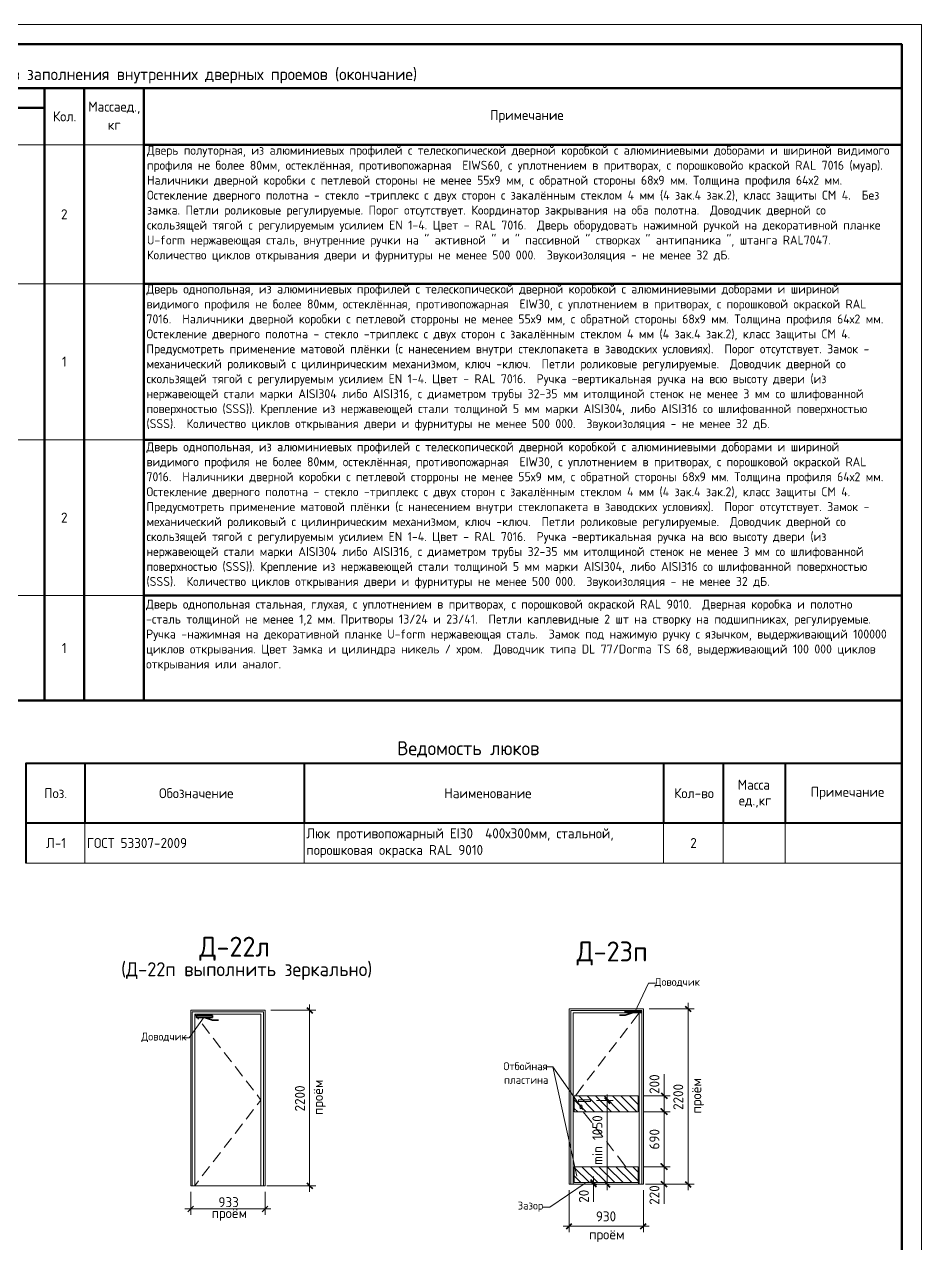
# Model space of a CAD drawing. Header units: millimetres. Extents: x -11345 to 411485, y -9810 to 73012.
# Drawn here: x -3115 to -2890, y 70341.4 to 70647.2 of the extents above; entities that cross this region are included whole.
import ezdxf

# ---------------------------------------------------------------- set-up
doc = ezdxf.new("R2010")
doc.units = ezdxf.units.MM
for name, color, linetype in [('PDF _0', 7, 'Continuous'), ('PDF _Аннотация', 7, 'Continuous'), ('PDF _Двери', 7, 'Continuous'), ('PDF _Линии', 7, 'Continuous'), ('PDF _Основная надпись', 7, 'Continuous'), ('PDF _Размеры', 7, 'Continuous'), ('PDF _Размеры-50', 7, 'Continuous'), ('PDF _Текст', 7, 'Continuous'), ('PDF _Узлы', 7, 'Continuous')]:
    doc.layers.add(name, color=color, linetype=linetype)
doc.styles.add('MtXpl_GOST_Common', font='GOST_Common.ttf')
doc.styles.add('PDF GOST Common', font='GOST_Common.ttf')

msp = doc.modelspace()

# ---------------------------------------------------------------- hatches: boundary and pattern name
at = {"layer": 'PDF _Линии', "transparency": 33554559}
msp.add_hatch(color=256, dxfattribs=at).paths.add_polyline_path([(-3085.01369, 70631.4372), (-3085.14069, 70631.39486), (-3085.22535, 70631.3102), (-3085.22535, 70631.14086), (-3085.14069, 70631.0562), (-3085.01369, 70631.01387), (-3084.88669, 70631.0562), (-3084.80202, 70631.14086), (-3084.80202, 70631.3102), (-3084.88669, 70631.39486)])

# ---------------------------------------------------------------- linework, layer by layer
at = {"layer": 'PDF _0', "lineweight": 20}
for points in [[(-3072.56776, 70350.81123), (-3074.00709, 70349.3719)], [(-3055.38053, 70349.3719), (-3053.98354, 70350.81123)]]:
    msp.add_lwpolyline(points, dxfattribs=at)
at = {"layer": 'PDF _Аннотация', "lineweight": 9}
for points in [[(-2962.0361, 70399.24027), (-2958.48012, 70406.69089), (-2956.7868, 70406.69089)], [(-3070.11245, 70398.01261), (-3073.66842, 70392.97497), (-3075.40408, 70392.97497)], [(-2976.47168, 70358.30418), (-2982.52531, 70385.73601), (-2984.26096, 70385.73601), (-2982.52531, 70385.73601), (-2974.99002, 70374.98341)], [(-2974.39736, 70356.52619), (-2983.24497, 70350.51489), (-2984.98063, 70350.51489)]]:
    msp.add_lwpolyline(points, dxfattribs=at)
at = {"layer": 'PDF _Двери', "lineweight": 9}
for points in [[(-3073.28743, 70355.8912), (-3072.90643, 70355.8912), (-3072.90643, 70399.5366), (-3055.0842, 70399.5366), (-3055.0842, 70355.8912), (-3054.66087, 70355.8912), (-3054.66087, 70399.9176), (-3073.28743, 70399.9176)], [(-3072.27143, 70398.9016), (-3072.27143, 70355.8912), (-3072.90643, 70355.8912), (-3072.90643, 70399.5366), (-3055.0842, 70399.5366), (-3055.0842, 70355.8912), (-3055.67687, 70355.8912), (-3055.67687, 70398.9016)], [(-2978.37667, 70356.27219), (-2977.99567, 70356.27219), (-2977.99567, 70399.87526), (-2960.17344, 70399.87526), (-2960.17344, 70356.27219), (-2959.79245, 70356.27219), (-2959.79245, 70400.29859), (-2978.37667, 70400.29859)], [(-2977.40301, 70399.2826), (-2977.40301, 70356.27219), (-2977.99567, 70356.27219), (-2977.99567, 70399.87526), (-2960.17344, 70399.87526), (-2960.17344, 70356.27219), (-2960.80844, 70356.27219), (-2960.80844, 70399.2826)], [(-3072.27143, 70398.9016), (-3072.27143, 70355.8912), (-3055.67687, 70355.8912), (-3055.67687, 70398.9016)], [(-2977.40301, 70399.2826), (-2977.40301, 70356.27219), (-2960.80844, 70356.27219), (-2960.80844, 70399.2826)]]:
    msp.add_lwpolyline(points, close=True, dxfattribs=at)
for points in [[(-3071.3401, 70397.67394), (-3072.27143, 70398.9016)], [(-3068.58845, 70394.11796), (-3070.40878, 70396.48862)], [(-2962.88276, 70396.61562), (-2960.80844, 70399.2826)], [(-2965.63441, 70393.0173), (-2963.77176, 70395.38796)], [(-3065.8368, 70390.51965), (-3067.65713, 70392.93264)], [(-2968.34373, 70389.46133), (-2966.52341, 70391.83198)], [(-3063.08515, 70386.96367), (-3064.90548, 70389.33433)], [(-2971.09538, 70385.90535), (-2969.27506, 70388.276)], [(-3060.3335, 70383.4077), (-3062.15383, 70385.77835)], [(-2973.84703, 70382.34937), (-2972.02671, 70384.72002)], [(-3057.58185, 70379.85172), (-3059.40218, 70382.22237)], [(-2976.85268, 70378.45473), (-2974.77836, 70381.16404)], [(-3056.65053, 70376.16874), (-3055.67687, 70377.3964), (-3056.65053, 70378.66639)], [(-2977.10667, 70377.3964), (-2977.40301, 70377.7774), (-2977.10667, 70378.15839)], [(-3059.40218, 70372.57043), (-3057.58185, 70374.98341)], [(-2972.70403, 70371.72377), (-2974.86302, 70374.47542)], [(-3062.15383, 70369.01445), (-3060.3335, 70371.3851)], [(-2969.99472, 70368.16779), (-2971.81504, 70370.53844)], [(-3064.90548, 70365.45847), (-3063.08515, 70367.82912)], [(-2967.24307, 70364.61181), (-2969.06339, 70366.98246)], [(-3067.65713, 70361.90249), (-3065.8368, 70364.27314)], [(-2964.19509, 70360.67483), (-2966.31174, 70363.42648)], [(-3070.40878, 70358.34651), (-3068.58845, 70360.71717)], [(-3072.27143, 70355.8912), (-3071.3401, 70357.16119)], [(-2960.80844, 70356.27219), (-2961.10477, 70356.69552)]]:
    msp.add_lwpolyline(points, dxfattribs=at)
at = {"layer": 'PDF _Линии', "lineweight": 50}
for points in [[(-3298.54173, 70631.22553), (-3283.51349, 70631.22553), (-3253.54167, 70631.22553), (-3213.53691, 70631.22553), (-3193.51337, 70631.22553), (-3173.53215, 70631.22553), (-3161.50956, 70631.22553), (-3151.98462, 70631.22553), (-3141.99401, 70631.22553), (-3132.0034, 70631.22553), (-3122.0128, 70631.22553), (-3109.9902, 70631.22553), (-3099.9996, 70631.22553), (-3085.01369, 70631.22553), (-2895.02284, 70631.22553), (-2895.02284, 70626.23023), (-2895.02284, 70616.95928), (-2895.02284, 70569.33457), (-2895.02284, 70534.49445), (-2895.02284, 70495.37869), (-2895.02284, 70456.30525), (-2895.02284, 70429.97408)], [(-3109.9902, 70631.22553), (-3109.9902, 70626.23023), (-3109.9902, 70616.95928), (-3109.9902, 70582.11916), (-3109.9902, 70543.0034), (-3109.9902, 70503.92997), (-3109.9902, 70477.59879)], [(-3099.9996, 70631.22553), (-3099.9996, 70626.23023), (-3099.9996, 70616.95928), (-3099.9996, 70582.11916), (-3099.9996, 70543.0034), (-3099.9996, 70503.92997), (-3099.9996, 70477.59879)], [(-3109.9902, 70626.23023), (-3122.0128, 70626.23023), (-3132.0034, 70626.23023), (-3141.99401, 70626.23023), (-3151.98462, 70626.23023), (-3161.50956, 70626.23023), (-3173.53215, 70626.23023)], [(-2895.02284, 70582.11916), (-3085.01369, 70582.11916)], [(-2895.02284, 70543.0034), (-3085.01369, 70543.0034)], [(-2895.02284, 70503.92997), (-3085.01369, 70503.92997)], [(-2895.02284, 70477.59879), (-3085.01369, 70477.59879), (-3099.9996, 70477.59879), (-3109.9902, 70477.59879), (-3122.0128, 70477.59879), (-3132.0034, 70477.59879), (-3141.99401, 70477.59879), (-3151.98462, 70477.59879), (-3161.50956, 70477.59879), (-3173.53215, 70477.59879), (-3193.51337, 70477.59879), (-3213.53691, 70477.59879), (-3253.54167, 70477.59879), (-3283.51349, 70477.59879), (-3298.54173, 70477.59879)]]:
    msp.add_lwpolyline(points, dxfattribs=at)
for points in [[(-3085.01369, 70626.23023), (-3085.01369, 70631.22553), (-3085.01369, 70626.23023), (-3085.01369, 70616.95928), (-3085.01369, 70582.11916), (-3085.01369, 70543.0034), (-3085.01369, 70503.92997), (-3085.01369, 70477.59879), (-3085.01369, 70503.92997), (-3085.01369, 70543.0034), (-3085.01369, 70582.11916), (-3085.01369, 70616.95928)], [(-3085.01369, 70616.95928), (-2895.02284, 70616.95928)]]:
    msp.add_lwpolyline(points, close=True, dxfattribs=at)
at = {"layer": 'PDF _Линии', "lineweight": 20}
for points in [[(-3173.53215, 70616.95928), (-3161.50956, 70616.95928), (-3151.98462, 70616.95928), (-3141.99401, 70616.95928), (-3132.0034, 70616.95928), (-3122.0128, 70616.95928), (-3109.9902, 70616.95928), (-3099.9996, 70616.95928), (-3085.01369, 70616.95928), (-3099.9996, 70616.95928), (-3109.9902, 70616.95928), (-3122.0128, 70616.95928), (-3132.0034, 70616.95928), (-3141.99401, 70616.95928), (-3151.98462, 70616.95928), (-3161.50956, 70616.95928)], [(-2973.0427, 70377.05773), (-2976.04835, 70377.05773), (-2976.04835, 70377.48106), (-2973.0427, 70377.48106)]]:
    msp.add_lwpolyline(points, close=True, dxfattribs=at)
for points in [[(-3085.01369, 70582.11916), (-3099.9996, 70582.11916), (-3109.9902, 70582.11916), (-3122.0128, 70582.11916), (-3132.0034, 70582.11916), (-3141.99401, 70582.11916), (-3151.98462, 70582.11916), (-3161.50956, 70582.11916), (-3173.53215, 70582.11916)], [(-3085.01369, 70543.0034), (-3099.9996, 70543.0034), (-3109.9902, 70543.0034), (-3122.0128, 70543.0034), (-3132.0034, 70543.0034), (-3141.99401, 70543.0034), (-3151.98462, 70543.0034), (-3161.50956, 70543.0034), (-3173.53215, 70543.0034)], [(-3085.01369, 70503.92997), (-3099.9996, 70503.92997), (-3109.9902, 70503.92997), (-3122.0128, 70503.92997), (-3132.0034, 70503.92997), (-3141.99401, 70503.92997), (-3151.98462, 70503.92997), (-3161.50956, 70503.92997), (-3173.53215, 70503.92997)], [(-2973.0427, 70377.2694), (-2973.12737, 70377.2694)]]:
    msp.add_lwpolyline(points, dxfattribs=at)
at = {"layer": 'PDF _Линии', "lineweight": 40}
for points in [[(-3099.8726, 70461.80855), (-3114.64684, 70461.80855), (-3114.64684, 70446.82265)], [(-3044.8396, 70461.80855), (-3099.8726, 70461.80855), (-3099.8726, 70446.82265)], [(-2954.75481, 70461.80855), (-3044.8396, 70461.80855), (-3044.8396, 70446.82265)], [(-2939.7689, 70461.80855), (-2954.75481, 70461.80855), (-2954.75481, 70446.82265)], [(-2924.23266, 70461.80855), (-2939.7689, 70461.80855), (-2939.7689, 70446.82265)], [(-2895.02284, 70461.80855), (-2924.23266, 70461.80855), (-2924.23266, 70446.82265)], [(-2895.02284, 70446.82265), (-2924.23266, 70446.82265), (-2939.7689, 70446.82265), (-2954.75481, 70446.82265), (-3044.8396, 70446.82265), (-3099.8726, 70446.82265), (-3114.64684, 70446.82265), (-3114.64684, 70436.83204)], [(-2895.02284, 70363.34182), (-2895.02284, 70378.37006)]]:
    msp.add_lwpolyline(points, dxfattribs=at)
at = {"layer": 'PDF _Линии', "lineweight": 9}
for points in [[(-3099.8726, 70446.82265), (-3099.8726, 70436.83204), (-3044.8396, 70436.83204)], [(-3044.8396, 70446.82265), (-3044.8396, 70436.83204), (-2954.75481, 70436.83204)], [(-2954.75481, 70446.82265), (-2954.75481, 70436.83204), (-2939.7689, 70436.83204)], [(-2939.7689, 70446.82265), (-2939.7689, 70436.83204), (-2924.23266, 70436.83204)], [(-2924.23266, 70446.82265), (-2924.23266, 70436.83204), (-2895.02284, 70436.83204)], [(-3114.64684, 70436.83204), (-3099.8726, 70436.83204)], [(-2895.02284, 70353.35121), (-2895.02284, 70363.34182)]]:
    msp.add_lwpolyline(points, dxfattribs=at)
at = {"layer": 'PDF _Линии', "lineweight": 35}
for points in [[(-2965.80374, 70398.68994), (-2964.32209, 70398.68994), (-2962.33243, 70399.32493)], [(-3066.3448, 70397.46228), (-3067.86879, 70397.46228), (-3069.85845, 70398.09727)]]:
    msp.add_lwpolyline(points, dxfattribs=at)
for points in [[(-2960.30044, 70399.7906), (-2960.30044, 70399.32493), (-2964.32209, 70399.32493), (-2964.32209, 70399.7906)], [(-3071.8481, 70398.56294), (-3071.8481, 70398.09727), (-3067.86879, 70398.09727), (-3067.86879, 70398.56294)]]:
    msp.add_lwpolyline(points, close=True, dxfattribs=at)
at = {"layer": 'PDF _Линии', "lineweight": 9}
for points in [[(-2961.10477, 70378.45473), (-2977.10667, 70378.45473), (-2977.10667, 70374.47542), (-2961.10477, 70374.47542)], [(-2961.10477, 70356.69552), (-2961.10477, 70360.67483), (-2977.10667, 70360.67483), (-2977.10667, 70356.69552)]]:
    msp.add_lwpolyline(points, close=True, dxfattribs=at)
at = {"layer": 'PDF _Линии', "lineweight": 20}
for points in [[(-2975.43452, 70376.16874), (-2975.60987, 70376.16874), (-2975.75202, 70375.95077), (-2975.75202, 70375.68191)], [(-2975.75202, 70375.68191), (-2975.75202, 70375.41305), (-2975.60987, 70375.19508), (-2975.43452, 70375.19508)], [(-2975.11702, 70375.68191), (-2975.11702, 70375.95077), (-2975.25917, 70376.16874), (-2975.43452, 70376.16874)], [(-2975.43452, 70375.19508), (-2975.25917, 70375.19508), (-2975.11702, 70375.41305), (-2975.11702, 70375.68191)]]:
    msp.add_open_spline(points, degree=3, dxfattribs=at)
at = {"layer": 'PDF _Основная надпись', "lineweight": 20}
msp.add_lwpolyline([(-3730.97412, 70053.25202), (-2890.02753, 70053.25202), (-2890.02753, 70647.1851), (-3730.97412, 70647.1851)], close=True, dxfattribs=at)
at = {"layer": 'PDF _Основная надпись', "lineweight": 50}
msp.add_lwpolyline([(-2895.02284, 70058.24733), (-2895.02284, 70642.1898), (-3710.9929, 70642.1898), (-3710.9929, 70058.24733)], close=True, dxfattribs=at)
at = {"layer": 'PDF _Размеры', "lineweight": 20}
for points in [[(-3073.28743, 70354.40954), (-3073.28743, 70348.60991)], [(-3054.66087, 70354.40954), (-3054.66087, 70348.60991)], [(-3074.76908, 70350.09156), (-3053.17921, 70350.09156)]]:
    msp.add_lwpolyline(points, dxfattribs=at)
at = {"layer": 'PDF _Размеры-50', "lineweight": 20}
for points in [[(-3041.96095, 70399.9176), (-3043.48494, 70399.9176), (-3053.17921, 70399.9176)], [(-3043.48494, 70401.35692), (-3043.48494, 70354.40954)], [(-2947.09252, 70400.29859), (-2948.57418, 70400.29859), (-2958.31079, 70400.29859)], [(-2948.57418, 70401.78025), (-2948.57418, 70354.79054)], [(-2954.58548, 70376.46507), (-2954.58548, 70379.17439), (-2954.58548, 70383.87336)], [(-2968.89406, 70378.75106), (-2968.89406, 70354.79054)], [(-2953.10382, 70378.45473), (-2954.58548, 70378.45473), (-2959.58078, 70378.45473)], [(-2954.58548, 70379.97872), (-2954.58548, 70374.47542), (-2954.58548, 70359.19318)], [(-2967.37007, 70377.2694), (-2968.89406, 70377.2694), (-2971.51871, 70377.2694)], [(-2954.58548, 70354.79054), (-2954.58548, 70362.15649)], [(-2973.76236, 70356.69552), (-2972.2807, 70356.69552), (-2971.77271, 70356.69552)], [(-2972.2807, 70354.79054), (-2972.2807, 70358.17718)], [(-2954.58548, 70358.47351), (-2954.58548, 70356.06053), (-2954.58548, 70351.31922)], [(-3041.96095, 70355.8912), (-3043.48494, 70355.8912), (-3054.19521, 70355.8912)], [(-2978.37667, 70344.2496), (-2978.37667, 70345.73126), (-2978.37667, 70354.79054)], [(-2973.76236, 70356.27219), (-2972.2807, 70356.27219), (-2971.77271, 70356.27219)], [(-2972.2807, 70356.48386), (-2972.2807, 70355.0022), (-2972.2807, 70351.82722)], [(-2967.37007, 70356.27219), (-2968.89406, 70356.27219), (-2969.40205, 70356.27219)], [(-2959.79245, 70344.2496), (-2959.79245, 70345.73126), (-2959.79245, 70354.79054)], [(-2947.09252, 70356.27219), (-2948.57418, 70356.27219), (-2959.28445, 70356.27219), (-2954.58548, 70356.27219), (-2953.10382, 70356.27219)], [(-2979.90066, 70345.73126), (-2958.31079, 70345.73126)]]:
    msp.add_lwpolyline(points, dxfattribs=at)
at = {"layer": 'PDF _Размеры-50', "lineweight": 40}
for points in [[(-3044.16227, 70400.63726), (-3043.48494, 70399.9176), (-3042.76528, 70399.19793)], [(-2949.29384, 70400.97592), (-2948.57418, 70400.29859), (-2947.89685, 70399.57893)], [(-2969.57139, 70377.98906), (-2968.89406, 70377.2694), (-2968.1744, 70376.54974)], [(-2955.30514, 70379.17439), (-2954.58548, 70378.45473), (-2953.86582, 70377.7774)], [(-3044.16227, 70356.61086), (-3043.48494, 70355.8912), (-3042.76528, 70355.17153)], [(-2971.56104, 70355.97586), (-2972.2807, 70356.69552), (-2973.00037, 70357.37285)], [(-2971.56104, 70355.55253), (-2972.2807, 70356.27219), (-2973.00037, 70356.99186)], [(-2969.57139, 70356.99186), (-2968.89406, 70356.27219), (-2968.1744, 70355.55253)], [(-2953.86582, 70355.55253), (-2954.58548, 70356.27219), (-2955.30514, 70356.99186)], [(-2949.29384, 70356.99186), (-2948.57418, 70356.27219), (-2947.89685, 70355.55253)], [(-2979.09633, 70345.05393), (-2978.37667, 70345.73126), (-2977.69934, 70346.45092)], [(-2960.51211, 70345.05393), (-2959.79245, 70345.73126), (-2959.07278, 70346.45092)]]:
    msp.add_lwpolyline(points, dxfattribs=at)
for points in [[(-2953.86582, 70373.75575), (-2954.58548, 70374.47542), (-2955.30514, 70375.19508), (-2954.58548, 70374.47542)], [(-2953.86582, 70359.95517), (-2954.58548, 70360.67483), (-2955.30514, 70361.3945), (-2954.58548, 70360.67483)]]:
    msp.add_lwpolyline(points, close=True, dxfattribs=at)
at = {"layer": 'PDF _Размеры-50', "lineweight": 20}
for points in [[(-2959.58078, 70374.47542), (-2954.58548, 70374.47542), (-2953.10382, 70374.47542), (-2954.58548, 70374.47542)], [(-2959.58078, 70360.67483), (-2954.58548, 70360.67483), (-2953.10382, 70360.67483), (-2954.58548, 70360.67483)]]:
    msp.add_lwpolyline(points, close=True, dxfattribs=at)
at = {"layer": 'PDF _Узлы', "lineweight": 9}
for points in [[(-2972.02671, 70374.47542), (-2976.00601, 70378.45473)], [(-2969.91005, 70374.47542), (-2973.88936, 70378.45473)], [(-2967.7934, 70374.47542), (-2971.77271, 70378.45473)], [(-2965.67674, 70374.47542), (-2969.65605, 70378.45473)], [(-2963.51776, 70374.47542), (-2967.5394, 70378.45473)], [(-2961.4011, 70374.47542), (-2965.42275, 70378.45473)], [(-2961.10477, 70376.25341), (-2963.30609, 70378.45473)], [(-2961.10477, 70378.41239), (-2961.18944, 70378.45473)], [(-2974.14336, 70374.47542), (-2977.10667, 70377.43873)], [(-2976.26001, 70374.47542), (-2977.10667, 70375.27974)], [(-2973.33903, 70356.69552), (-2977.10667, 70360.46317)], [(-2971.18004, 70356.69552), (-2975.20169, 70360.67483)], [(-2969.06339, 70356.69552), (-2973.08503, 70360.67483)], [(-2966.94674, 70356.69552), (-2970.96838, 70360.67483)], [(-2964.83008, 70356.69552), (-2968.85172, 70360.67483)], [(-2962.71343, 70356.69552), (-2966.69274, 70360.67483)], [(-2961.10477, 70357.16119), (-2964.57608, 70360.67483)], [(-2961.10477, 70359.27784), (-2962.45943, 70360.67483)], [(-2975.45568, 70356.69552), (-2977.10667, 70358.34651)]]:
    msp.add_lwpolyline(points, dxfattribs=at)

# ---------------------------------------------------------------- texts
at = {"layer": 'PDF _Текст', "attachment_point": 4, "style": 'PDF GOST Common'}
for s, insert, char_height in [('Спецификация элементов заполнения внутренних дверных проемов (окончание)', (-3162.91764, 70634.29401), 3.0000577), ('Массаед.,', (-3098.99211, 70626.27211), 2.500059), ('Примечание', (-2998.23528, 70624.11304), 2.500059), ('Кол.', (-3107.84007, 70624.11304), 2.500059), ('кг', (-3094.08126, 70621.9963), 2.500059), ('2', (-3105.80802, 70599.55886), 2.50006), ('1', (-3105.59633, 70562.60058), 2.50006), ('2', (-3105.80802, 70523.48322), 2.50006), ('1', (-3105.59633, 70490.75842), 2.50006), ('Ведомость люков', (-3021.51942, 70465.35648), 3.5000872), ('Масса', (-2936.13013, 70456.4672), 2.500059), ('Поз.', (-3110.0415, 70454.35046), 2.500059), ('Обозначение', (-3081.21149, 70454.35046), 2.500059), ('Наименование', (-3009.70801, 70454.35046), 2.500059), ('Кол-во', (-2952.09036, 70454.35046), 2.500059), ('Примечание', (-2917.8415, 70454.35046), 2.500059), ('ед.,кг', (-2935.87612, 70452.23372), 2.500059), ('Л-1', (-3109.53348, 70441.86173), 2.500059), ('ГОСТ 53307-2009', (-3099.33077, 70441.86173), 2.500059), ('2', (-2948.02621, 70441.86173), 2.50006), ('Д-22л', (-3071.1358, 70415.33639), 5.000114), ('Д-23п', (-2976.55987, 70414.15101), 5.000114), ('(Д-22п выполнить зеркально)', (-3090.73682, 70409.72859), 3.5000872), ('Доводчик', (-2956.95885, 70406.8304), 2.000422), ('Доводчик', (-3085.65663, 70393.11429), 2.001058), ('Отбойная', (-2994.89083, 70385.87466), 2.000422), ('пластина', (-2994.72149, 70382.44555), 2.000422), ('933', (-3066.35197, 70351.77396), 2.50133), ('Зазор', (-2991.29238, 70350.65212), 2.000422), ('проём', (-3068.04536, 70348.68352), 2.50133), ('930', (-2971.69137, 70348.2174), 2.500544), ('проём', (-2973.38476, 70343.3489), 2.500544)]:
    msp.add_mtext(s, dxfattribs=dict(at, insert=insert, char_height=char_height))
at = {"layer": 'PDF _Текст'}
for s, insert, char_height, width, attachment_point, style in [('Дверь полуторная, из алюминиевых профилей с телескопической дверной коробкой с алюминиевыми доборами и шириной видимого профиля не более 80мм, остеклённая, противопожарная  {\\C1;EIWS60}, с уплотнением в притворах, с порошковойо краской RAL 7016 (муар).  Наличники дверной коробки с петлевой стороны не менее 55х9 мм, с обратной стороны 68х9 мм. Толщина профиля 64х2 мм.  Остекление дверного полотна - стекло -триплекс с двух сторон с закалённым стеклом 4 мм (4 зак.4 зак.2), класс защиты СМ 4.  Без замка. Петли роликовые регулируемые. Порог отсутствует. Координатор закрывания на оба полотна.  Доводчик дверной со скользящей тягой с регулируемым усилием EN 1-4. Цвет - RAL 7016.  Дверь оборудовать нажимной ручкой на декоративной планке U-form нержавеющая сталь, внутренние ручки на " активной " и " пассивной " створках " антипаника ", штанга RAL7047.  Количество циклов открывания двери и фурнитуры не менее 500 000.  Звукоизоляция - не менее 32 дБ.', (-3084.2596, 70616.72753), 2.25, 185.8096534, 1, 'MtXpl_GOST_Common'), ('Дверь однопольная, из алюминиевых профилей с телескопической дверной коробкой с алюминиевыми доборами и шириной видимого профиля не более 80мм, остеклённая, противопожарная  {\\C1;EIW30}, с уплотнением в притворах, с порошковой окраской RAL 7016.  Наличники дверной коробки с петлевой сторроны не менее 55х9 мм, с обратной стороны 68х9 мм. Толщина профиля 64х2 мм.  Остекление дверного полотна - стекло -триплекс с двух сторон с закалённым стеклом 4 мм (4 зак.4 зак.2), класс защиты СМ 4.  Предусмотреть применение {\\C5;матовой плёнки (с нанесением внутри стеклопакета в заводских условиях).  Порог отсутствует. Замок - механический роликовый с цилинрическим механизмом, ключ -ключ.  }Петли роликовые регулируемые.  Доводчик дверной со скользящей тягой с регулируемым усилием EN 1-4. Цвет - RAL 7016.  Ручка -вертикальная ручка на всю высоту двери (из нержавеющей стали марки AISI304 либо AISI316, с диаметром трубы 32-35 мм итолщиной стенок не менее 3 мм со шлифованной поверхностью (SSS)). Крепление из нержавеющей стали толщиной 5 мм марки AISI304, либо AISI316 со шлифованной поверхностью (SSS).  Количество циклов открывания двери и фурнитуры не менее 500 000.  Звукоизоляция - не менее 32 дБ.', (-3084.3866, 70581.92837), 2.25, 186.9231477, 1, 'MtXpl_GOST_Common'), ('Дверь однопольная, из алюминиевых профилей с телескопической дверной коробкой с алюминиевыми доборами и шириной видимого профиля не более 80мм, остеклённая, противопожарная  {\\C1;EIW30}, с уплотнением в притворах, с порошковой окраской RAL 7016.  Наличники дверной коробки с петлевой сторроны не менее 55х9 мм, с обратной стороны 68х9 мм. Толщина профиля 64х2 мм.  Остекление дверного полотна - стекло -триплекс с двух сторон с закалённым стеклом 4 мм (4 зак.4 зак.2), класс защиты СМ 4.  Предусмотреть применение {\\C5;матовой плёнки (с нанесением внутри стеклопакета в заводских условиях).  Порог отсутствует. Замок - механический роликовый с цилинрическим механизмом, ключ -ключ.  }Петли роликовые регулируемые.  Доводчик дверной со скользящей тягой с регулируемым усилием EN 1-4. Цвет - RAL 7016.  Ручка -вертикальная ручка на всю высоту двери (из нержавеющей стали марки AISI304 либо AISI316, с диаметром трубы 32-35 мм итолщиной стенок не менее 3 мм со шлифованной поверхностью (SSS)). Крепление из нержавеющей стали толщиной 5 мм марки AISI304, либо AISI316 со шлифованной поверхностью (SSS).  Количество циклов открывания двери и фурнитуры не менее 500 000.  Звукоизоляция - не менее 32 дБ.', (-3084.3866, 70542.3453), 2.25, 186.9231477, 1, 'MtXpl_GOST_Common'), ('Дверь однопольная стальная, глухая, с уплотнением в притворах, с порошковой окраской RAL 9010.  Дверная коробка и полотно -сталь толщиной не менее 1,2 мм. Притворы 13/24 и 23/41.  Петли каплевидные 2 шт на створку на подшипниках, регулируемые.  Ручка -нажимная на декоративной планке U-form нержавеющая сталь.  Замок под нажимую ручку с язычком, выдерживающий 100000 циклов открывания. Цвет замка и цилиндра никель / хром.  Доводчик типа DL 77/Dorma TS 68, выдерживающий 100 000 циклов открывания или аналог.', (-3084.47126, 70502.88928), 2.25, 185.5663977, 1, 'MtXpl_GOST_Common'), ('Люк противопожарный EI30  400х300мм, стальной, порошковая окраска RAL 9010', (-3044.29555, 70441.86173), 2.500059, 79.0321686, 4, 'PDF GOST Common')]:
    msp.add_mtext(s, dxfattribs=dict(at, insert=insert, char_height=char_height, width=width, attachment_point=attachment_point, style=style))
at = {"layer": 'PDF _Текст', "attachment_point": 4, "rotation": 90, "style": 'PDF GOST Common'}
for s, insert, char_height in [('проём', (-3041.05504, 70373.64178), 2.50133), ('200', (-2957.02003, 70378.93363), 2.500544), ('2200', (-2951.05083, 70374.91184), 2.500544), ('проём', (-2946.18232, 70374.0228), 2.500544), ('2200', (-3045.92354, 70374.53082), 2.50133), ('min 1050', (-2971.32919, 70361.11067), 2.500544), ('690', (-2957.02003, 70365.00549), 2.500544), ('20', (-2974.71598, 70351.6277), 2.500544), ('220', (-2957.02003, 70351.11968), 2.500544)]:
    msp.add_mtext(s, dxfattribs=dict(at, insert=insert, char_height=char_height))

doc.saveas('drawing.dxf')
